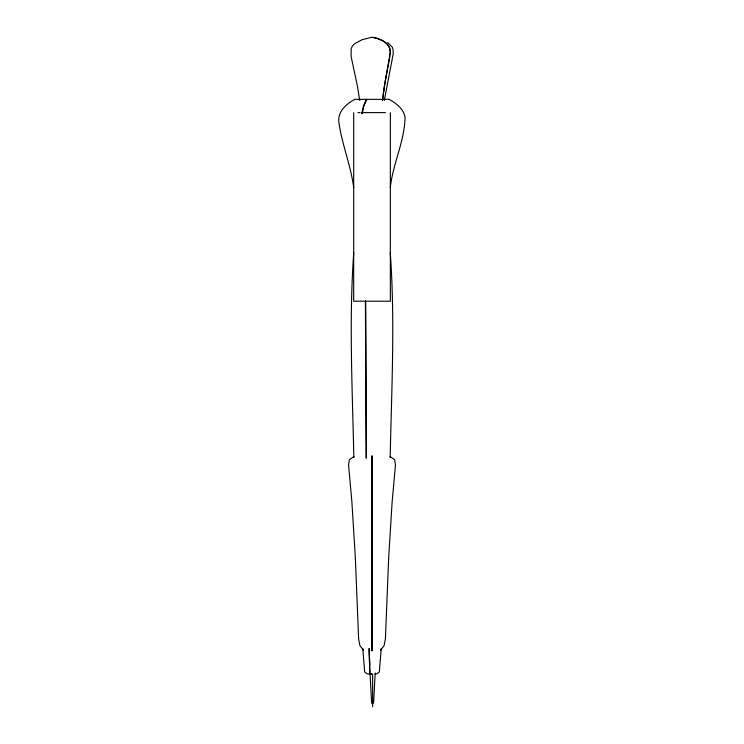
<?xml version="1.0" encoding="UTF-8"?>
<svg xmlns="http://www.w3.org/2000/svg" width="744" height="744" viewBox="0 0 744 744"><rect width="100%" height="100%" fill="white"/><g stroke="black" fill="none" stroke-linecap="round" stroke-linejoin="round"><path stroke-width="1.12" d="M372.614 706.8L372.614 673.832M365.406 300.864L366.122 458.053M365.732 300.864L366.411 458.053M371.926 455.942L371.972 650.87L372.009 455.942M390.182 457.541C391.567 389.214 395.176 320.738 390.247 252.476M375.171 673.004L373.6 703.247M390.2 52.954L385.197 81.338A248.189 210.775 -90 0 0 384.062 88.471L382.472 100.254M353.763 252.476C348.834 320.738 352.442 389.214 353.828 457.541M381.226 648.387L379.347 671.944L377.106 673.72L375.078 673.962M389.921 55.149C391.883 48.248 386.964 42.017 380.658 39.795A44.212 37.804 90 0 0 377.106 38.381L372.009 37.2L361.909 39.795L354.804 43.636L352.517 45.886L351.187 48.565L351.094 56.367L357.399 86.034L359.733 100.477M362.207 113.72L363.928 105.834L366.783 99.343L389.159 99.343M382.537 100.254L384.146 88.471A248.189 212.198 -90 0 1 385.29 81.338L389.903 56.367M361.705 113.72L363.509 105.834L366.513 99.343L354.869 99.343C346.555 103.751 337.869 111.237 338.78 121.607C341.803 143.945 350.703 165.168 353.716 187.535M384.285 100.477L393.195 54.014L393.158 50.155L392.274 47.151L387.708 42.585M390.293 187.535C392.916 163.689 404.634 141.248 405.052 117.217C403.536 108.726 396.143 103.304 389.112 99.343M380.5 650.358L384.099 645.625L385.401 638.919L388.694 557.293L392.172 501.437L395.464 465.112L394.636 459.764L390.079 456.491M353.939 456.491L349.382 459.764L348.555 465.112L351.856 501.437L355.325 557.293L358.617 638.919L359.929 645.625L363.518 650.358M357.929 112.614L360.087 112.614M362.263 112.614L385.42 112.614M364.467 301.199L353.688 301.199L353.688 112.679M366.699 301.199L390.349 301.199L390.349 112.679M370.977 674.194L366.913 673.72L364.662 671.944L362.784 648.387M373.107 37.358L377.069 38.381A44.212 37.553 -90 0 1 380.593 39.795C385.522 41.887 390.6 46.035 390.089 51.959M370.14 673.292L370.242 673.469A3.162 0.967 -90 0 0 370.558 673.785L371.47 674.036L370.484 673.785A3.162 1.014 -90 0 1 370.149 673.469L370.047 673.292A3.543 1.135 -90 0 1 369.777 672.557L369.043 648.684M369.889 672.557L369.182 648.684M371.628 703.247L370.094 674.157M369.573 658.096L369.796 664.978"/></g></svg>
